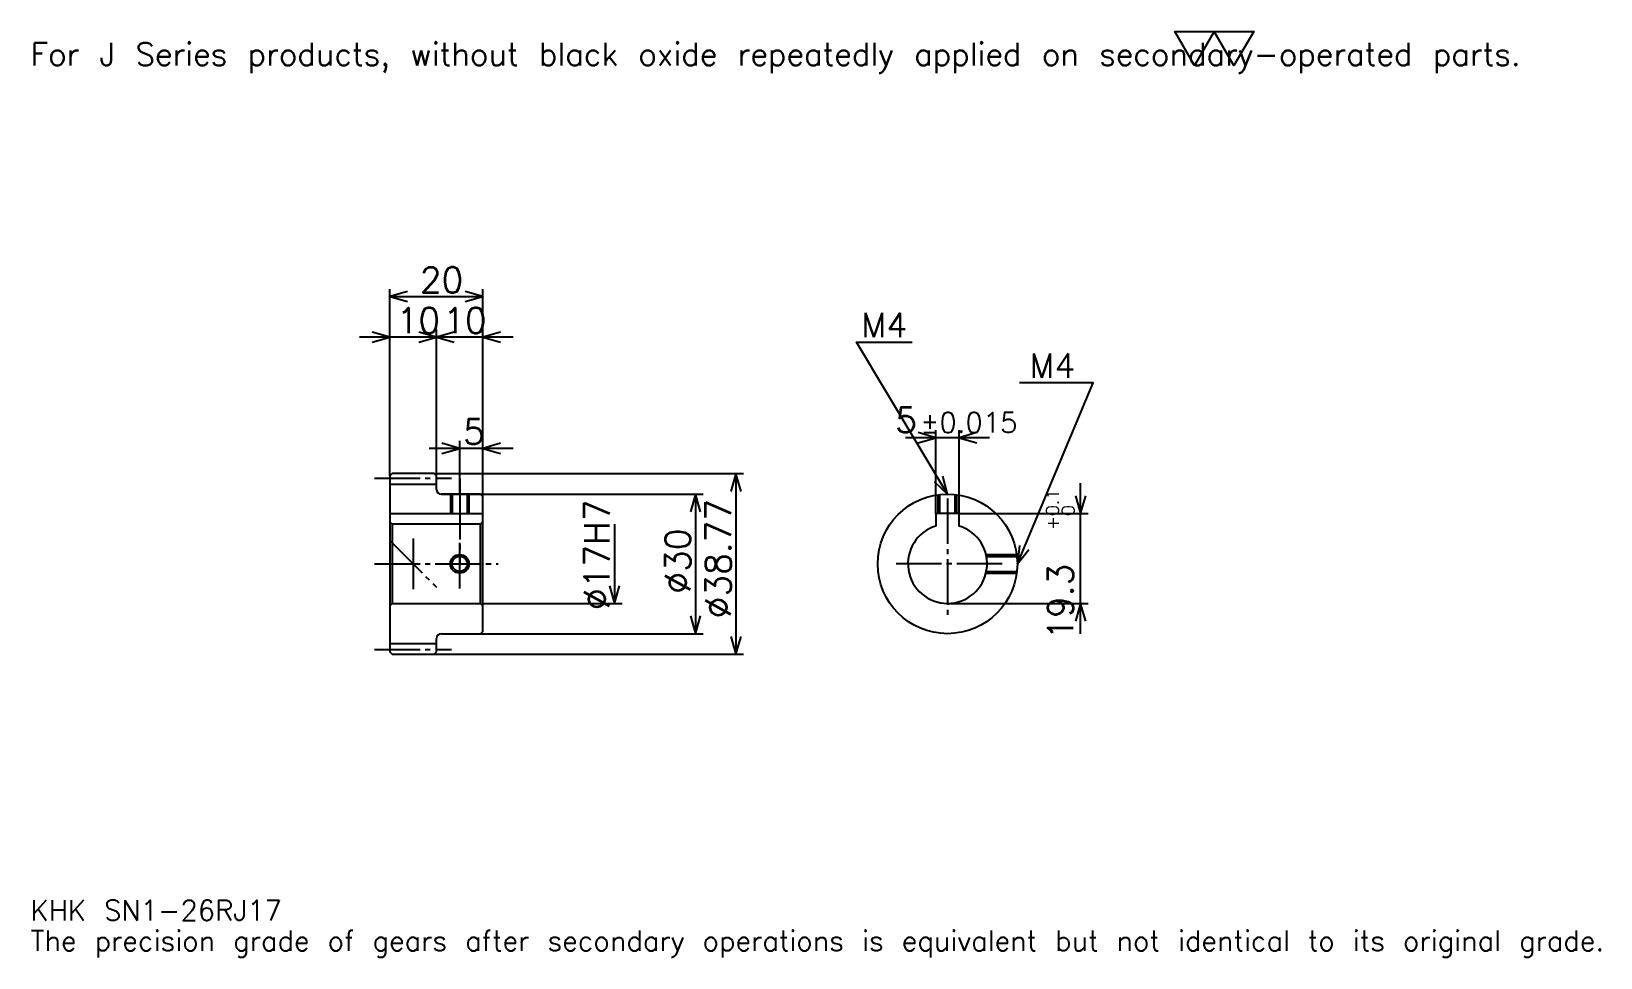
# Model space of a CAD drawing. Extents: x 11 to 348, y 4 to 203.
import ezdxf

# ---------------------------------------------------------------- set-up
doc = ezdxf.new("R2010")
doc.units = 0
doc.linetypes.add('DASHDOT', pattern=[13.04348, 9.782609, -1.086957, 1.086957, -1.086957])
doc.layers.get('0').update_dxf_attribs({"linetype": 'CONTINUOUS'})
doc.layers.add('DASHDOT', color=6, linetype='DASHDOT')
doc.styles.add('KANJI', font='TXT', dxfattribs={"bigfont": 'BIGFONT'})

msp = doc.modelspace()

# ---------------------------------------------------------------- linework, layer by layer
at = {"color": 5}
for p, q in [((88.043472, 107.971733), (88.043472, 147.645645)), ((88.043472, 146.015213), (108.043472, 146.015213)), ((108.043472, 107.971733), (108.043472, 147.645645)), ((98.043472, 107.971733), (98.043472, 138.949997)), ((104.565216, 137.319565), (81.521736, 137.319565)), ((114.565216, 137.319565), (91.521736, 137.319565)), ((103.043472, 107.971733), (103.043472, 115.036949)), ((216.847824, 115.691307), (198.804352, 115.691307)), ((205.32608, 99.386963), (205.32608, 117.321747)), ((210.32608, 99.386963), (210.32608, 117.321747)), ((114.565216, 113.406517), (96.521736, 113.406517)), ((88.043472, 107.471733), (88.043472, 107.971733)), ((97.543472, 107.971733), (108.043472, 107.971733)), ((98.043472, 107.471733), (98.043472, 107.971733)), ((103.043472, 103.58696), (103.043472, 107.971733)), ((103.043472, 103.58696), (103.043472, 107.971733)), ((108.043472, 107.971733), (164.021729, 107.971733)), ((108.043472, 103.08696), (108.043472, 107.971733)), ((162.391296, 107.971733), (162.391296, 69.202187)), ((236.41304, 73.565224), (236.41304, 105.908699)), ((99.043472, 103.58696), (108.043472, 103.58696)), ((108.043472, 103.58696), (155.32608, 103.58696)), ((153.695648, 103.58696), (153.695648, 73.58696)), ((210.32608, 99.386963), (238.043472, 99.386963)), ((136.304352, 97.08696), (136.304352, 80.08696)), ((108.043472, 80.08696), (137.934784, 80.08696)), ((207.82608, 80.08696), (238.043472, 80.08696)), ((99.043472, 73.58696), (108.043472, 73.58696)), ((108.043472, 73.58696), (155.32608, 73.58696)), ((97.543472, 69.202187), (108.043472, 69.202187)), ((108.043472, 69.202187), (164.021729, 69.202187))]:
    msp.add_line(p, q, dxfattribs=at)
at = {"color": 4}
for p, q in [((88.043472, 105.721733), (98.043472, 105.721733)), ((88.043472, 99.386963), (108.043472, 99.386963)), ((88.543472, 97.08696), (88.543472, 80.08696)), ((107.543472, 97.08696), (108.043472, 97.58696)), ((107.543472, 80.08696), (108.043472, 79.58696)), ((88.043472, 71.452187), (98.043472, 71.452187))]:
    msp.add_line(p, q, dxfattribs=at)
at = {"color": 7}
msp.add_line((93.043472, 94.021744), (93.043472, 83.152176), dxfattribs=at)
msp.add_lwpolyline([(260.869568, 195.652176), (256.630432, 203), (273.586975, 203), (269.347839, 195.652176), (265.108704, 203), (260.869568, 195.652176)], dxfattribs=at)
at = {"color": 5}
for points in [[(91.847816, 147.102173), (88.043472, 146.015213), (91.847816, 144.928253)], [(104.23912, 144.928253), (108.043472, 146.015213), (104.23912, 147.102173)], [(84.239128, 136.232605), (88.043472, 137.319565), (84.239128, 138.406525)], [(94.23912, 136.232605), (98.043472, 137.319565), (94.23912, 138.406525)], [(101.847824, 138.406525), (98.043472, 137.319565), (101.847824, 136.232605)], [(111.847824, 138.406525), (108.043472, 137.319565), (111.847824, 136.232605)], [(207.82608, 103.58696), (188.260864, 136.195648), (200.217377, 136.195648)], [(222.82608, 88.58696), (239.130432, 127.5), (223.260864, 127.5)], [(201.521729, 114.604355), (205.32608, 115.691307), (201.521729, 116.778259)], [(214.130432, 116.778259), (210.32608, 115.691307), (214.130432, 114.604355)], [(99.23912, 112.319565), (103.043472, 113.406517), (99.23912, 114.493469)], [(111.847824, 114.493469), (108.043472, 113.406517), (111.847824, 112.319565)], [(163.478256, 104.167389), (162.391296, 107.971733), (161.304337, 104.167389)], [(204.936707, 106.289925), (207.82608, 103.58696), (206.800812, 107.408394)], [(154.782608, 99.782608), (153.695648, 103.58696), (152.608688, 99.782608)], [(235.32608, 103.191307), (236.41304, 99.386963), (237.5, 103.191307)], [(223.293732, 92.515808), (222.82608, 88.58696), (225.298767, 91.675713)], [(135.217392, 83.891312), (136.304352, 80.08696), (137.391296, 83.891312)], [(237.5, 76.282616), (236.41304, 80.08696), (235.32608, 76.282616)], [(152.608688, 77.391312), (153.695648, 73.58696), (154.782608, 77.391312)], [(161.304337, 73.006531), (162.391296, 69.202187), (163.478256, 73.006531)]]:
    msp.add_lwpolyline(points, dxfattribs=at)
at = {"color": 4}
for points in [[(98.043472, 104.58696), (98.043472, 107.471733), (97.543472, 107.971733), (88.543472, 107.971733), (88.043472, 107.471733), (88.043472, 79.58696)], [(99.043472, 73.58696), (107.543472, 73.58696), (108.043472, 74.08696), (108.043472, 103.08696), (107.543472, 103.58696), (99.043472, 103.58696)], [(101.043472, 103.58696), (101.043472, 99.386963)], [(101.42347, 103.58696), (101.42347, 99.386963)], [(104.663475, 103.58696), (104.663475, 99.386963)], [(105.043472, 103.58696), (105.043472, 99.386963)], [(205.82608, 99.386963), (205.82608, 103.453026)], [(206.206085, 99.386963), (206.206085, 103.499222)], [(209.446075, 99.386963), (209.446075, 103.499222)], [(209.82608, 99.386963), (209.82608, 103.453026)], [(210.32608, 96.710999), (210.32608, 99.386963), (205.32608, 99.386963), (205.32608, 96.710999)], [(88.043472, 79.58696), (88.543472, 80.08696), (107.543472, 80.08696), (107.543472, 97.08696), (88.543472, 97.08696), (88.043472, 97.58696)], [(216.087433, 90.58696), (222.692154, 90.58696)], [(216.170273, 90.206963), (222.738342, 90.206963)], [(216.087433, 86.58696), (222.692154, 86.58696)], [(216.170273, 86.966957), (222.738342, 86.966957)], [(88.043472, 79.58696), (88.043472, 69.702187), (88.543472, 69.202187), (97.543472, 69.202187), (98.043472, 69.702187), (98.043472, 72.58696)]]:
    msp.add_lwpolyline(points, dxfattribs=at)
for centre, radius in [((207.82608, 88.58696), 15), ((103.043472, 88.58696), 1.62)]:
    msp.add_circle(centre, radius, dxfattribs=at)
at = {"color": 7}
msp.add_circle((103.043472, 88.58696), 2, dxfattribs=at)
at = {"color": 4}
for centre, radius, start, end in [((99.043472, 104.58696), 1, 180, 270), ((207.82608, 88.58696), 8.5, 107.10463483, 72.89536517), ((99.043472, 72.58696), 1, 90, 180)]:
    msp.add_arc(centre, radius, start, end, dxfattribs=at)
at = {"layer": 'DASHDOT', "color": 7}
for p, q in [((84.7826, 106.971733), (101.304344, 106.971733)), ((103.043472, 103.58696), (103.043472, 88.58696)), ((207.82608, 102.647827), (207.82608, 76.826088)), ((88.043472, 93.58696), (98.043472, 83.58696)), ((84.7826, 88.58696), (111.304344, 88.58696)), ((219.586945, 88.58696), (196.065216, 88.58696)), ((84.7826, 70.202187), (101.304344, 70.202187))]:
    msp.add_line(p, q, dxfattribs=at)
for points in [[(103.043472, 106.847832), (103.043472, 96.126091)], [(103.043472, 83.326088), (103.043472, 93.847832)], [(97.7826, 88.58696), (108.304344, 88.58696)]]:
    msp.add_lwpolyline(points, dxfattribs=at)

# ---------------------------------------------------------------- texts
at = {"color": 7, "style": 'KANJI'}
for s, height, p in [('For J Series products, without black oxide repeatedly applied on secondary-operated parts.', 4.891304, (10.869565, 195.652176)), ('20', 5.434783, (94.510864, 146.884781)), ('10', 5.434783, (89.510864, 138.189117)), ('10', 5.434783, (99.510864, 138.189117)), ('M4', 5.217392, (189.347809, 137.282608)), ('M4', 5.217392, (225.434784, 128.58696)), ('5', 5.434783, (196.607605, 116.778259)), ('5', 5.434783, (103.777168, 114.276085)), ('%%p0.015', 4.347826, (201.987381, 116.778259)), ('KHK SN1-26RJ17', 4.347826, (10.869565, 11.956522)), ('The precision grade of gears after secondary operations is equivalent but not identical to its original grade.', 4.347826, (10.869565, 5.434783))]:
    msp.add_text(s, height=height, dxfattribs=at).set_placement(p)
for s, height, p in [('%%c17H7', 5.434783, (135.217392, 78.66848)), ('%%c38.77', 5.434783, (161.304337, 76.902176)), ('0.1', 2.717391, (231.73912, 98.877815)), ('+', 2.717391, (231.73912, 95.834335)), ('0', 2.717391, (235.108688, 98.877815)), ('%%c30', 5.434783, (152.608688, 82.201088)), ('19.3', 5.434783, (234.782608, 72.310448))]:
    msp.add_text(s, height=height, rotation=90, dxfattribs=at).set_placement(p)

doc.saveas('drawing.dxf')
